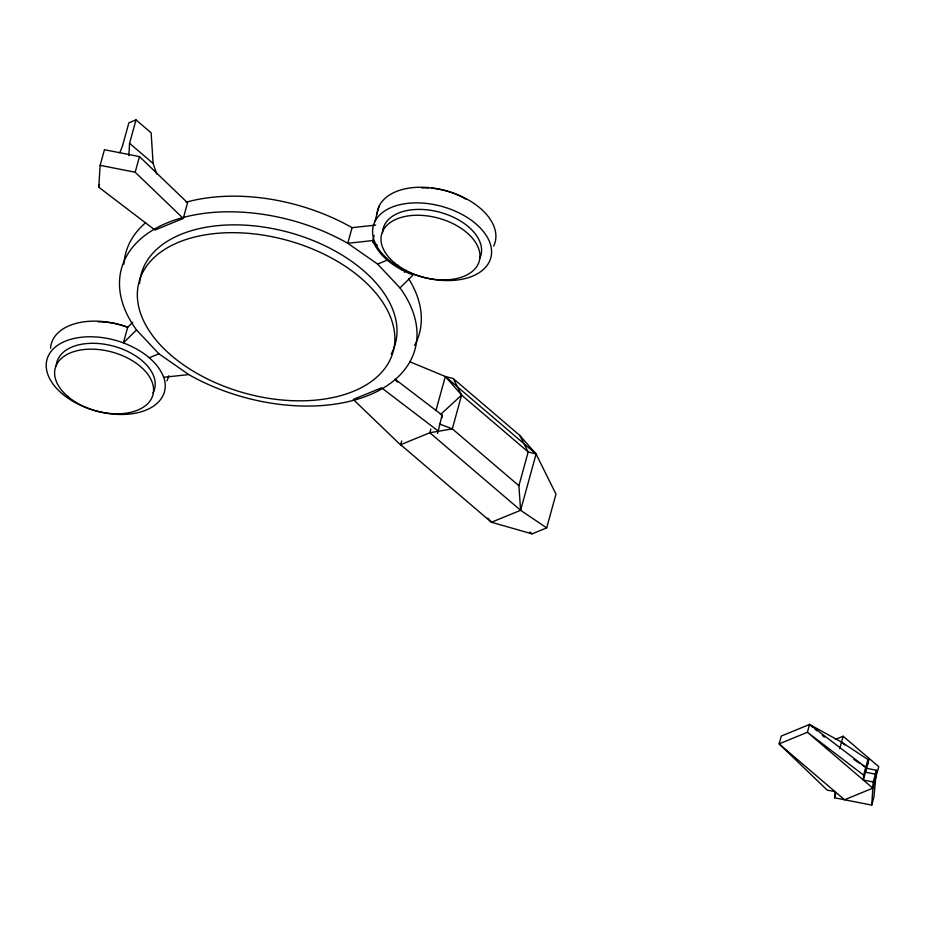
<?xml version="1.0" encoding="UTF-8"?>
<svg xmlns="http://www.w3.org/2000/svg" width="925" height="925" viewBox="0 0 925 925"><rect width="100%" height="100%" fill="white"/><g stroke="black" fill="none" stroke-linecap="round" stroke-linejoin="round"><path stroke-width="1.39" d="M128.864 155.62L129.558 143.34L136.01 119.892L151.145 132.818L153.088 163.436L156.718 173.981M98.732 187.174L100.143 165.344L104.444 149.711L139.478 156.591L187.567 202.806L183.254 218.439L154.949 230.048L98.732 187.174L99.449 184.572M437.606 433.42L442.081 415.059L395.033 379.192M441.907 417.799L442.081 415.059M866.552 768.305L876.461 770.247L873.882 797.292L871.732 805.108L834.616 797.812L835.021 791.638L827.181 790.1L779.104 743.885L781.267 736.069L809.56 724.46L841.519 742.104L867.939 759.518L867.627 764.397M871.732 805.108L873.235 781.972L863.326 780.029L863.638 775.15L867.939 759.518M835.414 739.41L843.138 736.242L878.75 766.663L872.83 788.146L844.525 799.767L779.104 743.885L807.409 732.265L809.56 724.46L865.788 767.334L865.476 772.213L875.385 774.156M183.254 218.439L135.177 172.223L139.478 156.591M132.761 322.27L127.719 327.219L123.418 342.851A60.888 36.642 15.4 0 0 46.689 360.75A60.888 36.642 15.4 0 0 108.502 413.556A60.888 36.642 15.4 0 0 163.76 377.308L188.735 374.567A152.232 91.621 15.4 0 0 369.121 395.091A152.232 91.621 15.4 0 0 399.993 287.895L413.093 275.026C396.432 268.4 379.724 257.844 372.74 240.558L374.174 235.355M375.654 225.087L352.078 227.666L347.777 243.298L377.608 264.076L399.993 287.895M374.833 221.711L379.134 206.078M409.717 361.687L445.318 376.498L453.238 378.568L519.804 435.432L536.095 454.036L555.971 494.123L546.675 527.886L532.095 533.864L491.441 522.255L400.664 444.717L401.693 440.971M430.853 429.003L429.824 432.75L400.664 444.717M435.929 410.596L445.318 376.498L536.095 454.036L520.602 510.299L491.441 522.255L487.822 518.127M453.238 378.568L461.621 395.091L452.313 428.853L429.824 432.75L520.602 510.299L546.675 527.886M520.602 510.299L518.89 485.717L528.187 451.955L519.804 435.432M839.727 748.614L843.138 736.242M834.616 797.812L835.691 793.904M863.326 780.029L869.246 758.535M873.235 781.972L876.461 770.247M119.776 152.764L122.412 146.266L128.864 122.828L136.01 119.892M372.74 240.558L347.777 243.298A152.232 91.621 15.4 0 0 167.39 222.775A152.232 91.621 15.4 0 0 136.518 329.971L123.418 342.851C140.068 349.477 156.787 360.022 163.76 377.308M404.294 272.274L406.306 270.285M440.358 414.654L461.621 395.091L528.187 451.955L536.095 454.036M149.457 357.674L158.903 353.801L188.735 374.567M377.608 264.076L387.055 260.191M100.143 165.344L135.177 172.223M439.387 423.951L452.313 428.853L518.89 485.717M853.775 759.413L859.788 763.368M862.192 764.952L865.788 767.334M372.729 242.049L377.319 245.241M437.779 430.692L381.551 387.818L353.246 399.427L401.323 445.642M863.638 775.15L807.409 732.265L872.83 788.146M841.519 742.104L844.779 744.891M129.558 143.34L153.088 163.436M809.56 724.46L812.763 727.189M814.89 729.004L817.018 730.819M822.337 735.363L824.464 737.19M529.933 532.014L532.095 533.864M397.484 265.012L402.352 270.192M136.518 329.971L158.903 353.801M395.576 379.955L397.496 382.083M445.318 376.498L461.621 395.091M123.904 264.111A152.232 91.621 15.4 0 1 145.688 222.648M186.133 202.217A152.232 91.621 15.4 0 1 352.078 227.666M408.515 278.494A152.232 91.621 15.4 0 1 414.585 345.488M50.551 348.309A60.888 36.642 15.4 0 1 127.719 327.219M168.836 375.747A60.888 36.642 15.4 0 1 166.824 380.869M382.592 232.811A50.655 30.49 15.4 0 1 439.248 212.079A50.655 30.49 15.4 0 1 479.717 258.364M376.961 214.01A60.888 36.642 15.4 0 1 446.081 190.747A60.888 36.642 15.4 0 1 493.649 246.096M421.742 187.983A50.655 30.49 15.4 0 1 428.668 187.995M431.524 188.191A50.655 30.49 15.4 0 1 465.784 199.153M56.24 365.907A50.655 30.49 15.4 0 1 114.145 346.32A50.655 30.49 15.4 0 1 152.972 392.986M97.981 321.808A50.655 30.49 15.4 0 1 126.355 326.872M139.594 283.663A131.755 79.296 15.4 0 1 290.196 232.73A131.755 79.296 15.4 0 1 391.183 354.102M389.413 260.561A60.888 36.642 15.4 0 0 489.337 261.729A60.888 36.642 15.4 0 0 417.499 202.876A60.888 36.642 15.4 0 0 389.413 260.561M394.975 263.255A50.655 30.49 15.4 0 0 478.098 264.226A50.655 30.49 15.4 0 0 418.343 215.259A50.655 30.49 15.4 0 0 394.975 263.255M67.71 396.409A50.655 30.49 15.4 0 0 151.353 398.848A50.655 30.49 15.4 0 0 93.217 349.188A50.655 30.49 15.4 0 0 67.71 396.409M171.449 355.582A131.755 79.296 15.4 0 0 389.032 361.918A131.755 79.296 15.4 0 0 237.817 232.753A131.755 79.296 15.4 0 0 171.449 355.582"/></g></svg>
